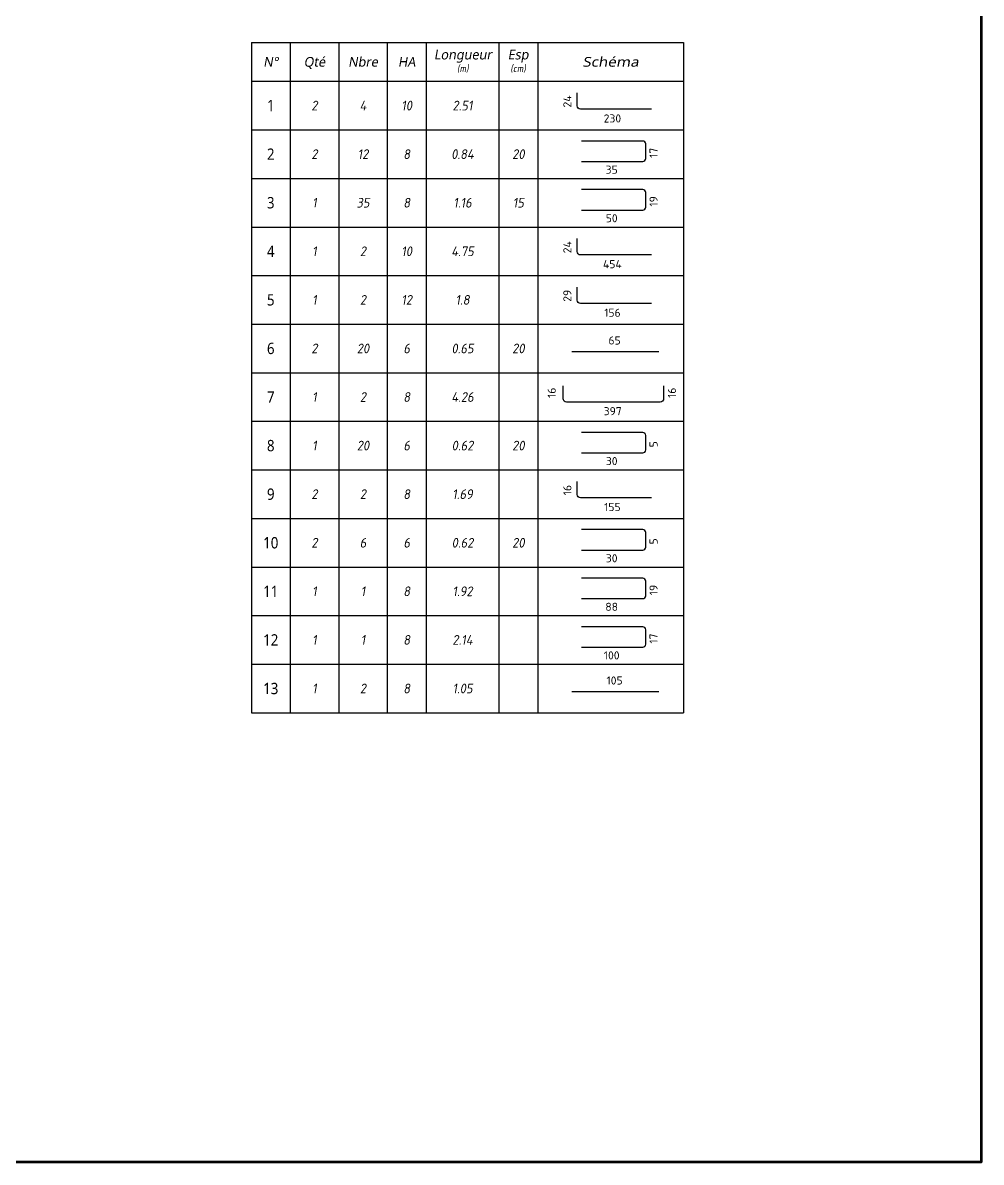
# Model space of a CAD drawing. Extents: x -10329 to 23244, y -15032 to -6928.
# Drawn here: x 12991 to 13583, y -9734 to -9031 of the extents above; entities that cross this region are included whole.
import ezdxf
from ezdxf.enums import TextEntityAlignment as Align

# ---------------------------------------------------------------- set-up
doc = ezdxf.new("R2010")
doc.units = 0
doc.layers.add('Texte armatures', color=7, linetype='Continuous')
doc.styles.add('Tableau', font='romans.shx', dxfattribs={"width": 0.9, "oblique": 10})
doc.styles.add('Tableau2', font='trebuc.TTF', dxfattribs={"width": 0.9, "oblique": 10})

# ---------------------------------------------------------------- blocks, each defined once
blk = doc.blocks.new('Designationbn')
for p, q in [((0, 24), (267, 24)), ((0, 24), (0, 0)), ((24, 24), (24, 0)), ((54, 24), (54, 0)), ((84, 24), (84, 0)), ((108, 24), (108, 0)), ((153, 24), (153, 0)), ((177, 24), (177, 0)), ((267, 24), (267, 0)), ((0, 0), (267, 0))]:
    blk.add_line(p, q)
at = {"style": 'Tableau2', "oblique": 10}
for s, p in [('N°', (12, 12)), ('Qté', (39, 12)), ('Nbre', (69, 12)), ('HA', (96, 12)), ('Longueur', (130.68, 16.49)), ('Esp', (164.83, 16.49))]:
    blk.add_text(s, height=6, dxfattribs=at).set_placement(p, align=Align.MIDDLE_CENTER)
at = {"oblique": 10}
for s, height, style, width, p in [('Schéma', 6, 'Tableau2', 1.2, (222, 12)), ('(m)', 4.5, 'Tableau', 0.9, (130.68, 7.96)), ('(cm)', 4.5, 'Tableau', 0.9, (164.83, 7.96))]:
    blk.add_text(s, height=height, dxfattribs=dict(at, style=style, width=width)).set_placement(p, align=Align.MIDDLE_CENTER)
blk = doc.blocks.new('1cr90bn')
for p, q in [((0, 0), (0, -30)), ((0, 0), (267, 0)), ((24, 0), (24, -30)), ((54, 0), (54, -30)), ((84, 0), (84, -30)), ((108, 0), (108, -30)), ((153, 0), (153, -30)), ((177, 0), (177, -30)), ((267, 0), (267, -30)), ((0, -30), (267, -30))]:
    blk.add_line(p, q)
blk.add_lwpolyline([(247.2, -17.25), (203.4, -17.25, -0.414214), (201.3, -15.15), (201.3, -7.14)], format="xyb")
at = {"style": 'Tableau2', "width": 0.9}
blk.add_attdef('NUMERO', text='', height=7, dxfattribs=at).set_placement((12, -15), align=Align.MIDDLE_CENTER)
at = {"style": 'Tableau', "oblique": 10, "width": 0.9}
for tag, p in [('QUANTITE', (39, -15)), ('NOMBRE', (69, -15)), ('DIAMETRE', (96, -15)), ('LONGUEUR', (130.5, -15)), ('ESPACEMENTS', (165, -15))]:
    blk.add_attdef(tag, text='', height=6, dxfattribs=at).set_placement(p, align=Align.MIDDLE_CENTER)
at = {"style": 'Tableau'}
blk.add_attdef('L1', text='', height=5, rotation=90, dxfattribs=at).set_placement((195.26, -12.47), align=Align.MIDDLE_CENTER)
blk.add_attdef('L2', text='', height=5, dxfattribs=at).set_placement((223.1, -22.96), align=Align.MIDDLE_CENTER)
blk = doc.blocks.new('Ubn')
for p, q in [((0, 0), (0, -30)), ((0, 0), (267, 0)), ((24, 0), (24, -30)), ((54, 0), (54, -30)), ((84, 0), (84, -30)), ((108, 0), (108, -30)), ((153, 0), (153, -30)), ((177, 0), (177, -30)), ((267, 0), (267, -30)), ((0, -30), (267, -30))]:
    blk.add_line(p, q)
blk.add_lwpolyline([(204.1, -19.5), (241.9, -19.5, 0.414214), (243.7, -17.7), (243.7, -8.7, 0.414214), (241.9, -6.9), (204.1, -6.9)], format="xyb")
at = {"style": 'Tableau2', "width": 0.9}
blk.add_attdef('NUMERO', text='', height=7, dxfattribs=at).set_placement((12, -15), align=Align.MIDDLE_CENTER)
at = {"style": 'Tableau', "oblique": 10, "width": 0.9}
for tag, p in [('QUANTITE', (39, -15)), ('NOMBRE', (69, -15)), ('DIAMETRE', (96, -15)), ('LONGUEUR', (130.5, -15)), ('ESPACEMENTS', (165, -15))]:
    blk.add_attdef(tag, text='', height=6, dxfattribs=at).set_placement(p, align=Align.MIDDLE_CENTER)
at = {"style": 'Tableau'}
blk.add_attdef('L3', text='', height=5, rotation=90, dxfattribs=at).set_placement((248.52, -14.17), align=Align.MIDDLE_CENTER)
blk.add_attdef('L2', text='', height=5, dxfattribs=at).set_placement((222.66, -24.57), align=Align.MIDDLE_CENTER)
blk = doc.blocks.new('Barre librebn')
for p, q in [((0, 0), (0, -30)), ((0, 0), (267, 0)), ((24, 0), (24, -30)), ((54, 0), (54, -30)), ((84, 0), (84, -30)), ((108, 0), (108, -30)), ((153, 0), (153, -30)), ((177, 0), (177, -30)), ((267, 0), (267, -30)), ((198.08, -16.88), (251.81, -16.88)), ((0, -30), (267, -30))]:
    blk.add_line(p, q)
at = {"style": 'Tableau2', "width": 0.9}
blk.add_attdef('NUMERO', text='', height=7, dxfattribs=at).set_placement((12, -15), align=Align.MIDDLE_CENTER)
at = {"style": 'Tableau', "oblique": 10, "width": 0.9}
for tag, p in [('QUANTITE', (39, -15)), ('NOMBRE', (69, -15)), ('DIAMETRE', (96, -15)), ('LONGUEUR', (130.5, -15)), ('ESPACEMENTS', (165, -15))]:
    blk.add_attdef(tag, text='', height=6, dxfattribs=at).set_placement(p, align=Align.MIDDLE_CENTER)
at = {"style": 'Tableau'}
blk.add_attdef('L2', text='', height=5, dxfattribs=at).set_placement((224.44, -10.08), align=Align.MIDDLE_CENTER)
blk = doc.blocks.new('2cr90bn')
for p, q in [((0, 0), (0, -30)), ((0, 0), (267, 0)), ((24, 0), (24, -30)), ((54, 0), (54, -30)), ((84, 0), (84, -30)), ((108, 0), (108, -30)), ((153, 0), (153, -30)), ((177, 0), (177, -30)), ((267, 0), (267, -30)), ((0, -30), (267, -30))]:
    blk.add_line(p, q)
blk.add_lwpolyline([(254.77, -8.01), (254.77, -16.02, -0.414214), (252.67, -18.12), (194.77, -18.12, -0.414214), (192.67, -16.02), (192.67, -8.01)], format="xyb")
at = {"style": 'Tableau2', "width": 0.9}
blk.add_attdef('NUMERO', text='', height=7, dxfattribs=at).set_placement((12, -15), align=Align.MIDDLE_CENTER)
at = {"style": 'Tableau', "oblique": 10, "width": 0.9}
for tag, p in [('QUANTITE', (39, -15)), ('NOMBRE', (69, -15)), ('DIAMETRE', (96, -15)), ('LONGUEUR', (130.5, -15)), ('ESPACEMENTS', (165, -15))]:
    blk.add_attdef(tag, text='', height=6, dxfattribs=at).set_placement(p, align=Align.MIDDLE_CENTER)
at = {"style": 'Tableau'}
for tag, p in [('L1', (185.61, -12.37)), ('L3', (259.87, -12.39))]:
    blk.add_attdef(tag, text='', height=5, rotation=90, dxfattribs=at).set_placement(p, align=Align.MIDDLE_CENTER)
blk.add_attdef('L2', text='', height=5, dxfattribs=at).set_placement((223.27, -23.74), align=Align.MIDDLE_CENTER)

msp = doc.modelspace()

# ---------------------------------------------------------------- linework, layer by layer
at = {"color": 2, "lineweight": 106}
msp.add_lwpolyline([(12143.934, -8042.905), (13582.924, -8042.905), (13582.924, -9734.49), (12143.934, -9734.49)], close=True, dxfattribs=at)

# ---------------------------------------------------------------- block references
at = {"layer": 'Texte armatures'}
msp.add_blockref('Designationbn', (13131.933, -9066.91), dxfattribs=at)
at = {"layer": 'Texte armatures', "color": 0}
ref = msp.add_blockref('1cr90bn', (13131.933, -9066.91), dxfattribs=at)
ref.add_attrib('NUMERO', '1', dxfattribs={"layer": '0', "color": 0, "height": 7, "style": 'Tableau2', "width": 0.9}).set_placement((13143.933, -9081.91), align=Align.MIDDLE_CENTER)
ref.add_attrib('QUANTITE', '2', dxfattribs={"layer": '0', "color": 0, "height": 6, "style": 'Tableau', "oblique": 10, "width": 0.9}).set_placement((13170.933, -9081.91), align=Align.MIDDLE_CENTER)
ref.add_attrib('NOMBRE', '4', dxfattribs={"layer": '0', "color": 0, "height": 6, "style": 'Tableau', "oblique": 10, "width": 0.9}).set_placement((13200.933, -9081.91), align=Align.MIDDLE_CENTER)
ref.add_attrib('DIAMETRE', '10', dxfattribs={"layer": '0', "color": 0, "height": 6, "style": 'Tableau', "oblique": 10, "width": 0.9}).set_placement((13227.933, -9081.91), align=Align.MIDDLE_CENTER)
ref.add_attrib('LONGUEUR', '2.51', dxfattribs={"layer": '0', "color": 0, "height": 6, "style": 'Tableau', "oblique": 10, "width": 0.9}).set_placement((13262.433, -9081.91), align=Align.MIDDLE_CENTER)
ref.add_attrib('L1', '24', dxfattribs={"layer": '0', "color": 0, "height": 5, "rotation": 90, "style": 'Tableau'}).set_placement((13327.189, -9079.382), align=Align.MIDDLE_CENTER)
ref.add_attrib('L2', '230', dxfattribs={"layer": '0', "color": 0, "height": 5, "style": 'Tableau'}).set_placement((13355.029, -9089.866), align=Align.MIDDLE_CENTER)
ref = msp.add_blockref('Ubn', (13131.933, -9096.91), dxfattribs=at)
ref.add_attrib('NUMERO', '2', dxfattribs={"layer": '0', "color": 0, "height": 7, "style": 'Tableau2', "width": 0.9}).set_placement((13143.933, -9111.91), align=Align.MIDDLE_CENTER)
ref.add_attrib('QUANTITE', '2', dxfattribs={"layer": '0', "color": 0, "height": 6, "style": 'Tableau', "oblique": 10, "width": 0.9}).set_placement((13170.933, -9111.91), align=Align.MIDDLE_CENTER)
ref.add_attrib('NOMBRE', '12', dxfattribs={"layer": '0', "color": 0, "height": 6, "style": 'Tableau', "oblique": 10, "width": 0.9}).set_placement((13200.933, -9111.91), align=Align.MIDDLE_CENTER)
ref.add_attrib('DIAMETRE', '8', dxfattribs={"layer": '0', "color": 0, "height": 6, "style": 'Tableau', "oblique": 10, "width": 0.9}).set_placement((13227.933, -9111.91), align=Align.MIDDLE_CENTER)
ref.add_attrib('LONGUEUR', '0.84', dxfattribs={"layer": '0', "color": 0, "height": 6, "style": 'Tableau', "oblique": 10, "width": 0.9}).set_placement((13262.433, -9111.91), align=Align.MIDDLE_CENTER)
ref.add_attrib('ESPACEMENTS', '20', dxfattribs={"layer": '0', "color": 0, "height": 6, "style": 'Tableau', "oblique": 10, "width": 0.9}).set_placement((13296.933, -9111.91), align=Align.MIDDLE_CENTER)
ref.add_attrib('L2', '35', dxfattribs={"layer": '0', "color": 0, "height": 5, "style": 'Tableau'}).set_placement((13354.589, -9121.484), align=Align.MIDDLE_CENTER)
ref.add_attrib('L3', '17', dxfattribs={"layer": '0', "color": 0, "height": 5, "rotation": 90, "style": 'Tableau'}).set_placement((13380.454, -9111.075), align=Align.MIDDLE_CENTER)
ref = msp.add_blockref('Ubn', (13131.933, -9126.91), dxfattribs=at)
ref.add_attrib('NUMERO', '3', dxfattribs={"layer": '0', "color": 0, "height": 7, "style": 'Tableau2', "width": 0.9}).set_placement((13143.933, -9141.91), align=Align.MIDDLE_CENTER)
ref.add_attrib('QUANTITE', '1', dxfattribs={"layer": '0', "color": 0, "height": 6, "style": 'Tableau', "oblique": 10, "width": 0.9}).set_placement((13170.933, -9141.91), align=Align.MIDDLE_CENTER)
ref.add_attrib('NOMBRE', '35', dxfattribs={"layer": '0', "color": 0, "height": 6, "style": 'Tableau', "oblique": 10, "width": 0.9}).set_placement((13200.933, -9141.91), align=Align.MIDDLE_CENTER)
ref.add_attrib('DIAMETRE', '8', dxfattribs={"layer": '0', "color": 0, "height": 6, "style": 'Tableau', "oblique": 10, "width": 0.9}).set_placement((13227.933, -9141.91), align=Align.MIDDLE_CENTER)
ref.add_attrib('LONGUEUR', '1.16', dxfattribs={"layer": '0', "color": 0, "height": 6, "style": 'Tableau', "oblique": 10, "width": 0.9}).set_placement((13262.433, -9141.91), align=Align.MIDDLE_CENTER)
ref.add_attrib('ESPACEMENTS', '15', dxfattribs={"layer": '0', "color": 0, "height": 6, "style": 'Tableau', "oblique": 10, "width": 0.9}).set_placement((13296.933, -9141.91), align=Align.MIDDLE_CENTER)
ref.add_attrib('L2', '50', dxfattribs={"layer": '0', "color": 0, "height": 5, "style": 'Tableau'}).set_placement((13354.589, -9151.484), align=Align.MIDDLE_CENTER)
ref.add_attrib('L3', '19', dxfattribs={"layer": '0', "color": 0, "height": 5, "rotation": 90, "style": 'Tableau'}).set_placement((13380.454, -9141.075), align=Align.MIDDLE_CENTER)
ref = msp.add_blockref('1cr90bn', (13131.933, -9156.91), dxfattribs=at)
ref.add_attrib('NUMERO', '4', dxfattribs={"layer": '0', "color": 0, "height": 7, "style": 'Tableau2', "width": 0.9}).set_placement((13143.933, -9171.91), align=Align.MIDDLE_CENTER)
ref.add_attrib('QUANTITE', '1', dxfattribs={"layer": '0', "color": 0, "height": 6, "style": 'Tableau', "oblique": 10, "width": 0.9}).set_placement((13170.933, -9171.91), align=Align.MIDDLE_CENTER)
ref.add_attrib('NOMBRE', '2', dxfattribs={"layer": '0', "color": 0, "height": 6, "style": 'Tableau', "oblique": 10, "width": 0.9}).set_placement((13200.933, -9171.91), align=Align.MIDDLE_CENTER)
ref.add_attrib('DIAMETRE', '10', dxfattribs={"layer": '0', "color": 0, "height": 6, "style": 'Tableau', "oblique": 10, "width": 0.9}).set_placement((13227.933, -9171.91), align=Align.MIDDLE_CENTER)
ref.add_attrib('LONGUEUR', '4.75', dxfattribs={"layer": '0', "color": 0, "height": 6, "style": 'Tableau', "oblique": 10, "width": 0.9}).set_placement((13262.433, -9171.91), align=Align.MIDDLE_CENTER)
ref.add_attrib('L1', '24', dxfattribs={"layer": '0', "color": 0, "height": 5, "rotation": 90, "style": 'Tableau'}).set_placement((13327.189, -9169.382), align=Align.MIDDLE_CENTER)
ref.add_attrib('L2', '454', dxfattribs={"layer": '0', "color": 0, "height": 5, "style": 'Tableau'}).set_placement((13355.029, -9179.866), align=Align.MIDDLE_CENTER)
ref = msp.add_blockref('1cr90bn', (13131.933, -9186.91), dxfattribs=at)
ref.add_attrib('NUMERO', '5', dxfattribs={"layer": '0', "color": 0, "height": 7, "style": 'Tableau2', "width": 0.9}).set_placement((13143.933, -9201.91), align=Align.MIDDLE_CENTER)
ref.add_attrib('QUANTITE', '1', dxfattribs={"layer": '0', "color": 0, "height": 6, "style": 'Tableau', "oblique": 10, "width": 0.9}).set_placement((13170.933, -9201.91), align=Align.MIDDLE_CENTER)
ref.add_attrib('NOMBRE', '2', dxfattribs={"layer": '0', "color": 0, "height": 6, "style": 'Tableau', "oblique": 10, "width": 0.9}).set_placement((13200.933, -9201.91), align=Align.MIDDLE_CENTER)
ref.add_attrib('DIAMETRE', '12', dxfattribs={"layer": '0', "color": 0, "height": 6, "style": 'Tableau', "oblique": 10, "width": 0.9}).set_placement((13227.933, -9201.91), align=Align.MIDDLE_CENTER)
ref.add_attrib('LONGUEUR', '1.8', dxfattribs={"layer": '0', "color": 0, "height": 6, "style": 'Tableau', "oblique": 10, "width": 0.9}).set_placement((13262.433, -9201.91), align=Align.MIDDLE_CENTER)
ref.add_attrib('L1', '29', dxfattribs={"layer": '0', "color": 0, "height": 5, "rotation": 90, "style": 'Tableau'}).set_placement((13327.189, -9199.382), align=Align.MIDDLE_CENTER)
ref.add_attrib('L2', '156', dxfattribs={"layer": '0', "color": 0, "height": 5, "style": 'Tableau'}).set_placement((13355.029, -9209.866), align=Align.MIDDLE_CENTER)
ref = msp.add_blockref('Barre librebn', (13131.933, -9216.91), dxfattribs=at)
ref.add_attrib('NUMERO', '6', dxfattribs={"layer": '0', "color": 0, "height": 7, "style": 'Tableau2', "width": 0.9}).set_placement((13143.933, -9231.91), align=Align.MIDDLE_CENTER)
ref.add_attrib('QUANTITE', '2', dxfattribs={"layer": '0', "color": 0, "height": 6, "style": 'Tableau', "oblique": 10, "width": 0.9}).set_placement((13170.933, -9231.91), align=Align.MIDDLE_CENTER)
ref.add_attrib('NOMBRE', '20', dxfattribs={"layer": '0', "color": 0, "height": 6, "style": 'Tableau', "oblique": 10, "width": 0.9}).set_placement((13200.933, -9231.91), align=Align.MIDDLE_CENTER)
ref.add_attrib('DIAMETRE', '6', dxfattribs={"layer": '0', "color": 0, "height": 6, "style": 'Tableau', "oblique": 10, "width": 0.9}).set_placement((13227.933, -9231.91), align=Align.MIDDLE_CENTER)
ref.add_attrib('LONGUEUR', '0.65', dxfattribs={"layer": '0', "color": 0, "height": 6, "style": 'Tableau', "oblique": 10, "width": 0.9}).set_placement((13262.433, -9231.91), align=Align.MIDDLE_CENTER)
ref.add_attrib('ESPACEMENTS', '20', dxfattribs={"layer": '0', "color": 0, "height": 6, "style": 'Tableau', "oblique": 10, "width": 0.9}).set_placement((13296.933, -9231.91), align=Align.MIDDLE_CENTER)
ref.add_attrib('L2', '65', dxfattribs={"layer": '0', "color": 0, "height": 5, "style": 'Tableau'}).set_placement((13356.375, -9226.989), align=Align.MIDDLE_CENTER)
ref = msp.add_blockref('2cr90bn', (13131.933, -9246.91), dxfattribs=at)
ref.add_attrib('NUMERO', '7', dxfattribs={"layer": '0', "color": 0, "height": 7, "style": 'Tableau2', "width": 0.9}).set_placement((13143.933, -9261.91), align=Align.MIDDLE_CENTER)
ref.add_attrib('QUANTITE', '1', dxfattribs={"layer": '0', "color": 0, "height": 6, "style": 'Tableau', "oblique": 10, "width": 0.9}).set_placement((13170.933, -9261.91), align=Align.MIDDLE_CENTER)
ref.add_attrib('NOMBRE', '2', dxfattribs={"layer": '0', "color": 0, "height": 6, "style": 'Tableau', "oblique": 10, "width": 0.9}).set_placement((13200.933, -9261.91), align=Align.MIDDLE_CENTER)
ref.add_attrib('DIAMETRE', '8', dxfattribs={"layer": '0', "color": 0, "height": 6, "style": 'Tableau', "oblique": 10, "width": 0.9}).set_placement((13227.933, -9261.91), align=Align.MIDDLE_CENTER)
ref.add_attrib('LONGUEUR', '4.26', dxfattribs={"layer": '0', "color": 0, "height": 6, "style": 'Tableau', "oblique": 10, "width": 0.9}).set_placement((13262.433, -9261.91), align=Align.MIDDLE_CENTER)
ref.add_attrib('L1', '16', dxfattribs={"layer": '0', "color": 0, "height": 5, "rotation": 90, "style": 'Tableau'}).set_placement((13317.541, -9259.285), align=Align.MIDDLE_CENTER)
ref.add_attrib('L2', '397', dxfattribs={"layer": '0', "color": 0, "height": 5, "style": 'Tableau'}).set_placement((13355.207, -9270.647), align=Align.MIDDLE_CENTER)
ref.add_attrib('L3', '16', dxfattribs={"layer": '0', "color": 0, "height": 5, "rotation": 90, "style": 'Tableau'}).set_placement((13391.806, -9259.297), align=Align.MIDDLE_CENTER)
ref = msp.add_blockref('Ubn', (13131.933, -9276.91), dxfattribs=at)
ref.add_attrib('NUMERO', '8', dxfattribs={"layer": '0', "color": 0, "height": 7, "style": 'Tableau2', "width": 0.9}).set_placement((13143.933, -9291.91), align=Align.MIDDLE_CENTER)
ref.add_attrib('QUANTITE', '1', dxfattribs={"layer": '0', "color": 0, "height": 6, "style": 'Tableau', "oblique": 10, "width": 0.9}).set_placement((13170.933, -9291.91), align=Align.MIDDLE_CENTER)
ref.add_attrib('NOMBRE', '20', dxfattribs={"layer": '0', "color": 0, "height": 6, "style": 'Tableau', "oblique": 10, "width": 0.9}).set_placement((13200.933, -9291.91), align=Align.MIDDLE_CENTER)
ref.add_attrib('DIAMETRE', '6', dxfattribs={"layer": '0', "color": 0, "height": 6, "style": 'Tableau', "oblique": 10, "width": 0.9}).set_placement((13227.933, -9291.91), align=Align.MIDDLE_CENTER)
ref.add_attrib('LONGUEUR', '0.62', dxfattribs={"layer": '0', "color": 0, "height": 6, "style": 'Tableau', "oblique": 10, "width": 0.9}).set_placement((13262.433, -9291.91), align=Align.MIDDLE_CENTER)
ref.add_attrib('ESPACEMENTS', '20', dxfattribs={"layer": '0', "color": 0, "height": 6, "style": 'Tableau', "oblique": 10, "width": 0.9}).set_placement((13296.933, -9291.91), align=Align.MIDDLE_CENTER)
ref.add_attrib('L2', '30', dxfattribs={"layer": '0', "color": 0, "height": 5, "style": 'Tableau'}).set_placement((13354.589, -9301.484), align=Align.MIDDLE_CENTER)
ref.add_attrib('L3', '5', dxfattribs={"layer": '0', "color": 0, "height": 5, "rotation": 90, "style": 'Tableau'}).set_placement((13380.454, -9291.075), align=Align.MIDDLE_CENTER)
ref = msp.add_blockref('1cr90bn', (13131.933, -9306.91), dxfattribs=at)
ref.add_attrib('NUMERO', '9', dxfattribs={"layer": '0', "color": 0, "height": 7, "style": 'Tableau2', "width": 0.9}).set_placement((13143.933, -9321.91), align=Align.MIDDLE_CENTER)
ref.add_attrib('QUANTITE', '2', dxfattribs={"layer": '0', "color": 0, "height": 6, "style": 'Tableau', "oblique": 10, "width": 0.9}).set_placement((13170.933, -9321.91), align=Align.MIDDLE_CENTER)
ref.add_attrib('NOMBRE', '2', dxfattribs={"layer": '0', "color": 0, "height": 6, "style": 'Tableau', "oblique": 10, "width": 0.9}).set_placement((13200.933, -9321.91), align=Align.MIDDLE_CENTER)
ref.add_attrib('DIAMETRE', '8', dxfattribs={"layer": '0', "color": 0, "height": 6, "style": 'Tableau', "oblique": 10, "width": 0.9}).set_placement((13227.933, -9321.91), align=Align.MIDDLE_CENTER)
ref.add_attrib('LONGUEUR', '1.69', dxfattribs={"layer": '0', "color": 0, "height": 6, "style": 'Tableau', "oblique": 10, "width": 0.9}).set_placement((13262.433, -9321.91), align=Align.MIDDLE_CENTER)
ref.add_attrib('L1', '16', dxfattribs={"layer": '0', "color": 0, "height": 5, "rotation": 90, "style": 'Tableau'}).set_placement((13327.189, -9319.382), align=Align.MIDDLE_CENTER)
ref.add_attrib('L2', '155', dxfattribs={"layer": '0', "color": 0, "height": 5, "style": 'Tableau'}).set_placement((13355.029, -9329.866), align=Align.MIDDLE_CENTER)
ref = msp.add_blockref('Ubn', (13131.933, -9336.91), dxfattribs=at)
ref.add_attrib('NUMERO', '10', dxfattribs={"layer": '0', "color": 0, "height": 7, "style": 'Tableau2', "width": 0.9}).set_placement((13143.933, -9351.91), align=Align.MIDDLE_CENTER)
ref.add_attrib('QUANTITE', '2', dxfattribs={"layer": '0', "color": 0, "height": 6, "style": 'Tableau', "oblique": 10, "width": 0.9}).set_placement((13170.933, -9351.91), align=Align.MIDDLE_CENTER)
ref.add_attrib('NOMBRE', '6', dxfattribs={"layer": '0', "color": 0, "height": 6, "style": 'Tableau', "oblique": 10, "width": 0.9}).set_placement((13200.933, -9351.91), align=Align.MIDDLE_CENTER)
ref.add_attrib('DIAMETRE', '6', dxfattribs={"layer": '0', "color": 0, "height": 6, "style": 'Tableau', "oblique": 10, "width": 0.9}).set_placement((13227.933, -9351.91), align=Align.MIDDLE_CENTER)
ref.add_attrib('LONGUEUR', '0.62', dxfattribs={"layer": '0', "color": 0, "height": 6, "style": 'Tableau', "oblique": 10, "width": 0.9}).set_placement((13262.433, -9351.91), align=Align.MIDDLE_CENTER)
ref.add_attrib('ESPACEMENTS', '20', dxfattribs={"layer": '0', "color": 0, "height": 6, "style": 'Tableau', "oblique": 10, "width": 0.9}).set_placement((13296.933, -9351.91), align=Align.MIDDLE_CENTER)
ref.add_attrib('L2', '30', dxfattribs={"layer": '0', "color": 0, "height": 5, "style": 'Tableau'}).set_placement((13354.589, -9361.484), align=Align.MIDDLE_CENTER)
ref.add_attrib('L3', '5', dxfattribs={"layer": '0', "color": 0, "height": 5, "rotation": 90, "style": 'Tableau'}).set_placement((13380.454, -9351.075), align=Align.MIDDLE_CENTER)
ref = msp.add_blockref('Ubn', (13131.933, -9366.91), dxfattribs=at)
ref.add_attrib('NUMERO', '11', dxfattribs={"layer": '0', "color": 0, "height": 7, "style": 'Tableau2', "width": 0.9}).set_placement((13143.933, -9381.91), align=Align.MIDDLE_CENTER)
ref.add_attrib('QUANTITE', '1', dxfattribs={"layer": '0', "color": 0, "height": 6, "style": 'Tableau', "oblique": 10, "width": 0.9}).set_placement((13170.933, -9381.91), align=Align.MIDDLE_CENTER)
ref.add_attrib('NOMBRE', '1', dxfattribs={"layer": '0', "color": 0, "height": 6, "style": 'Tableau', "oblique": 10, "width": 0.9}).set_placement((13200.933, -9381.91), align=Align.MIDDLE_CENTER)
ref.add_attrib('DIAMETRE', '8', dxfattribs={"layer": '0', "color": 0, "height": 6, "style": 'Tableau', "oblique": 10, "width": 0.9}).set_placement((13227.933, -9381.91), align=Align.MIDDLE_CENTER)
ref.add_attrib('LONGUEUR', '1.92', dxfattribs={"layer": '0', "color": 0, "height": 6, "style": 'Tableau', "oblique": 10, "width": 0.9}).set_placement((13262.433, -9381.91), align=Align.MIDDLE_CENTER)
ref.add_attrib('L2', '88', dxfattribs={"layer": '0', "color": 0, "height": 5, "style": 'Tableau'}).set_placement((13354.589, -9391.484), align=Align.MIDDLE_CENTER)
ref.add_attrib('L3', '19', dxfattribs={"layer": '0', "color": 0, "height": 5, "rotation": 90, "style": 'Tableau'}).set_placement((13380.454, -9381.075), align=Align.MIDDLE_CENTER)
ref = msp.add_blockref('Ubn', (13131.933, -9396.91), dxfattribs=at)
ref.add_attrib('NUMERO', '12', dxfattribs={"layer": '0', "color": 0, "height": 7, "style": 'Tableau2', "width": 0.9}).set_placement((13143.933, -9411.91), align=Align.MIDDLE_CENTER)
ref.add_attrib('QUANTITE', '1', dxfattribs={"layer": '0', "color": 0, "height": 6, "style": 'Tableau', "oblique": 10, "width": 0.9}).set_placement((13170.933, -9411.91), align=Align.MIDDLE_CENTER)
ref.add_attrib('NOMBRE', '1', dxfattribs={"layer": '0', "color": 0, "height": 6, "style": 'Tableau', "oblique": 10, "width": 0.9}).set_placement((13200.933, -9411.91), align=Align.MIDDLE_CENTER)
ref.add_attrib('DIAMETRE', '8', dxfattribs={"layer": '0', "color": 0, "height": 6, "style": 'Tableau', "oblique": 10, "width": 0.9}).set_placement((13227.933, -9411.91), align=Align.MIDDLE_CENTER)
ref.add_attrib('LONGUEUR', '2.14', dxfattribs={"layer": '0', "color": 0, "height": 6, "style": 'Tableau', "oblique": 10, "width": 0.9}).set_placement((13262.433, -9411.91), align=Align.MIDDLE_CENTER)
ref.add_attrib('L2', '100', dxfattribs={"layer": '0', "color": 0, "height": 5, "style": 'Tableau'}).set_placement((13354.589, -9421.484), align=Align.MIDDLE_CENTER)
ref.add_attrib('L3', '17', dxfattribs={"layer": '0', "color": 0, "height": 5, "rotation": 90, "style": 'Tableau'}).set_placement((13380.454, -9411.075), align=Align.MIDDLE_CENTER)
ref = msp.add_blockref('Barre librebn', (13131.933, -9426.91), dxfattribs=at)
ref.add_attrib('NUMERO', '13', dxfattribs={"layer": '0', "color": 0, "height": 7, "style": 'Tableau2', "width": 0.9}).set_placement((13143.933, -9441.91), align=Align.MIDDLE_CENTER)
ref.add_attrib('QUANTITE', '1', dxfattribs={"layer": '0', "color": 0, "height": 6, "style": 'Tableau', "oblique": 10, "width": 0.9}).set_placement((13170.933, -9441.91), align=Align.MIDDLE_CENTER)
ref.add_attrib('NOMBRE', '2', dxfattribs={"layer": '0', "color": 0, "height": 6, "style": 'Tableau', "oblique": 10, "width": 0.9}).set_placement((13200.933, -9441.91), align=Align.MIDDLE_CENTER)
ref.add_attrib('DIAMETRE', '8', dxfattribs={"layer": '0', "color": 0, "height": 6, "style": 'Tableau', "oblique": 10, "width": 0.9}).set_placement((13227.933, -9441.91), align=Align.MIDDLE_CENTER)
ref.add_attrib('LONGUEUR', '1.05', dxfattribs={"layer": '0', "color": 0, "height": 6, "style": 'Tableau', "oblique": 10, "width": 0.9}).set_placement((13262.433, -9441.91), align=Align.MIDDLE_CENTER)
ref.add_attrib('L2', '105', dxfattribs={"layer": '0', "color": 0, "height": 5, "style": 'Tableau'}).set_placement((13356.375, -9436.989), align=Align.MIDDLE_CENTER)

doc.saveas('drawing.dxf')
